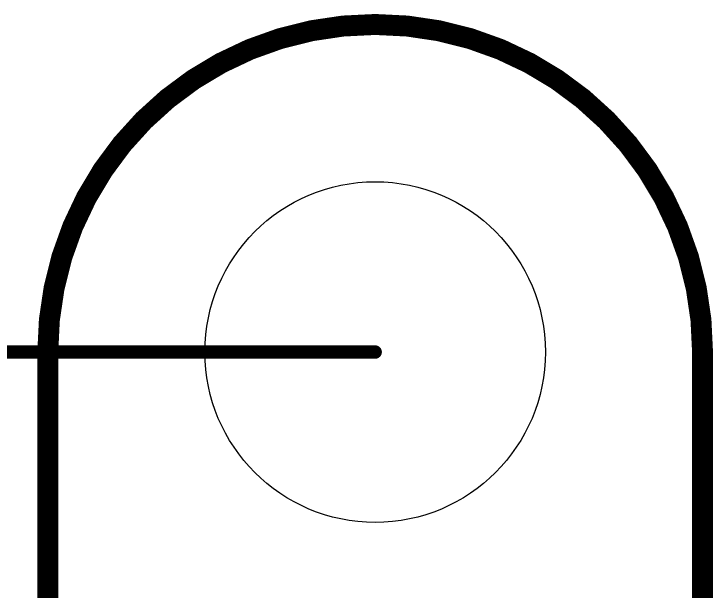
# Model space of a CAD drawing. Extents: x -29.2 to 57.4, y -20 to 37.1.
# Drawn here: x -0.33 to 6.45, y 27.53 to 33.12 of the extents above; entities that cross this region are included whole.
import ezdxf

# ---------------------------------------------------------------- set-up
doc = ezdxf.new("R2010")
doc.units = 0
for name, color, linetype in [('20', 31, 'CONTINUOUS'), ('23', 53, 'CONTINUOUS'), ('47', 253, 'CONTINUOUS')]:
    doc.layers.add(name, color=color, linetype=linetype)

msp = doc.modelspace()

# ---------------------------------------------------------------- linework, layer by layer
at = {"layer": '20'}
for points, const_width in [([(3.175, 33.02, 0.4142), (0, 29.845)], 0.2032), ([(6.35, 29.845, 0.4142), (3.175, 33.02)], 0.2032), ([(3.175, 33.0708, 1), (3.175, 32.9692)], 0.1016), ([(3.175, 32.9692, 1), (3.175, 33.0708)], 0.1016), ([(0.0508, 29.845, 1), (-0.0508, 29.845)], 0.1016), ([(6.4008, 29.845, 1), (6.2992, 29.845)], 0.1016), ([(-0.0508, 29.845, 1), (0.0508, 29.845)], 0.1016), ([(6.2992, 29.845, 1), (6.4008, 29.845)], 0.1016)]:
    msp.add_lwpolyline(points, format="xyb", dxfattribs=dict(at, const_width=const_width))
at = {"layer": '20', "const_width": 0.2032}
for points in [[(0, 3.175), (0, 29.845)], [(6.35, 29.845), (6.35, 26.67)]]:
    msp.add_lwpolyline(points, dxfattribs=at)
at = {"layer": '20'}
msp.add_circle((3.175, 29.845), 1.651, dxfattribs=at)
at = {"layer": '23'}
msp.add_point((3.175, 29.845), dxfattribs=at)
at = {"layer": '47', "const_width": 0.13}
msp.add_lwpolyline([(3.175, 29.845), (-7.03, 29.845)], dxfattribs=at)
at = {"layer": '47', "const_width": 0.065}
msp.add_lwpolyline([(3.175, 29.8125, 1), (3.175, 29.8775)], format="xyb", dxfattribs=at)

doc.saveas('drawing.dxf')
